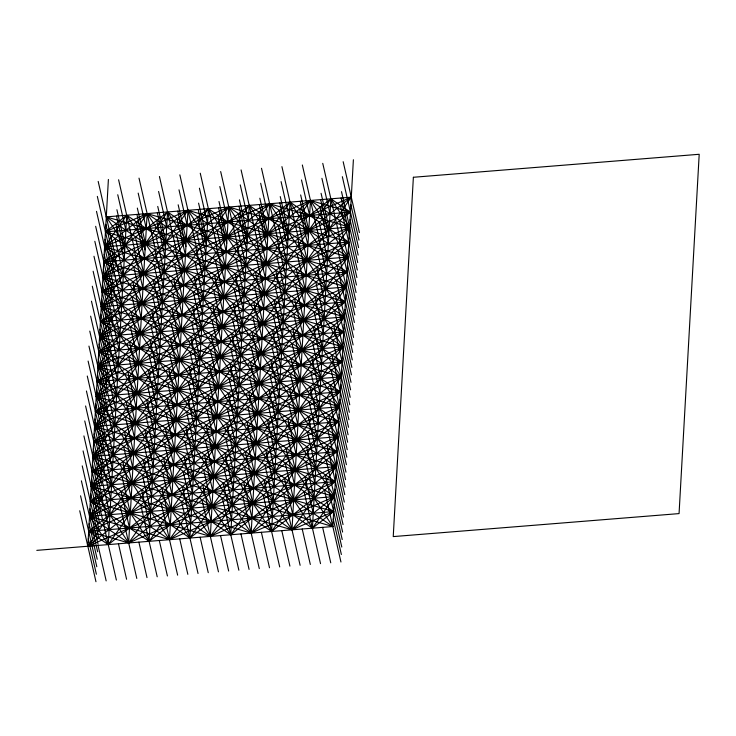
<?xml version="1.0" encoding="UTF-8"?>
<svg xmlns="http://www.w3.org/2000/svg" width="736" height="736" viewBox="0 0 736 736"><rect width="100%" height="100%" fill="white"/><g stroke="black" fill="none" stroke-linecap="round" stroke-linejoin="round"><path stroke-width="1.1" d="M108.394 179.455L87.842 546.25L337.861 436.715L187.965 210.312L104.622 246.827L291.999 529.828L333.666 511.566L98.753 351.624L290.039 202.106L348.772 242.089L93.711 441.453L230.754 534.75L337.024 451.683L102.102 291.741L208.38 208.674L345.414 301.972L90.353 501.336L149.086 541.319L340.382 391.8L105.46 231.849L126.721 215.243L342.056 361.854L108.256 544.603L88.679 531.272L343.74 331.918L167.55 211.959L103.785 261.795L338.707 421.746L189.916 538.034L92.037 471.39L347.098 272.035L249.21 205.39L100.427 321.678L335.349 481.629L271.584 531.466L95.395 411.507L350.456 212.152L330.878 198.821L97.069 381.561L312.414 528.181L333.666 511.566L93.711 441.453L343.74 331.918L103.785 261.795L228.795 207.028L348.772 242.089L98.753 351.624L338.707 421.746L88.679 531.272L128.671 542.966L337.024 451.683L97.069 381.561L347.098 272.035L147.136 213.596L105.46 231.849L345.414 301.972L95.395 411.507L335.349 481.629L210.33 536.397L90.353 501.336L340.382 391.8L100.427 321.678L350.456 212.152L310.463 200.459L102.102 291.741L342.056 361.854L92.037 471.39L291.999 529.828L334.512 496.598L147.136 213.596L104.622 246.827L339.544 406.769L251.169 533.112L91.2 486.367L290.039 202.106L346.26 287.003L169.501 539.681L89.516 516.304L310.463 200.459L349.609 227.12L128.671 542.966L89.516 516.304L344.577 316.949L269.624 203.743L102.948 276.764L271.584 531.466L337.861 436.715L102.948 276.764L147.136 213.596L342.902 346.886L210.33 536.397L92.874 456.421L269.624 203.743L349.609 227.12L94.548 426.475L169.501 539.681L336.186 466.661L167.55 211.959L101.264 306.71L251.169 533.112L334.512 496.598L99.59 336.656L187.965 210.312L347.935 257.057L149.086 541.319L92.874 456.421L347.935 257.057L310.463 200.459L97.906 366.592L210.33 536.397L337.861 436.715L97.906 366.592L208.38 208.674L339.544 406.769L169.501 539.681L91.2 486.367L346.26 287.003L228.795 207.028L101.264 306.71L336.186 466.661L291.999 529.828L96.232 396.538L228.795 207.028L341.219 376.832L230.754 534.75L99.59 336.656L269.624 203.743L347.935 257.057L97.906 366.592L332.828 526.544L353.39 159.749M332.828 526.544L92.874 456.421L342.902 346.886L102.948 276.764L187.965 210.312L344.577 316.949L94.548 426.475L334.512 496.598L312.414 528.181L106.297 216.881L351.293 197.174L96.232 396.538L336.186 466.661L251.169 533.112L94.548 426.475L249.21 205.39L342.902 346.886L87.842 546.25L330.878 198.821L349.609 227.12L99.59 336.656L339.544 406.769L89.516 516.304L108.256 544.603L126.721 215.243L332.828 526.544L36.8 550.353M126.721 215.243L104.622 246.827L344.577 316.949L189.916 538.034L96.232 396.538L346.26 287.003L106.297 216.881L341.219 376.832L128.671 542.966L147.136 213.596M149.086 541.319L167.55 211.959M169.501 539.681L187.965 210.312M189.916 538.034L208.38 208.674M210.33 536.397L228.795 207.028M230.754 534.75L249.21 205.39M251.169 533.112L269.624 203.743M271.584 531.466L290.039 202.106M291.999 529.828L310.463 200.459M312.414 528.181L330.878 198.821M108.256 544.603L351.293 197.174L101.264 306.71L341.219 376.832L91.2 486.367L128.671 542.966M105.46 231.849L350.456 212.152M104.622 246.827L349.609 227.12M103.785 261.795L348.772 242.089M102.948 276.764L347.935 257.057M102.102 291.741L347.098 272.035M101.264 306.71L346.26 287.003M100.427 321.678L345.414 301.972M99.59 336.656L344.577 316.949M98.753 351.624L343.74 331.918M97.906 366.592L342.902 346.886M97.069 381.561L342.056 361.854M96.232 396.538L341.219 376.832M95.395 411.507L340.382 391.8M94.548 426.475L339.544 406.769M93.711 441.453L338.707 421.746M92.874 456.421L337.861 436.715M92.037 471.39L337.024 451.683M91.2 486.367L336.186 466.661M90.353 501.336L335.349 481.629M89.516 516.304L334.512 496.598M88.679 531.272L333.666 511.566M343.169 161.708L359.416 232.64M350.87 204.663L358.993 240.129M342.332 176.686L358.57 247.609M350.032 219.632L358.156 255.098M341.495 191.654L357.733 262.586M341.081 197.993L349.204 233.459M349.195 234.6L357.319 270.066M340.648 206.623L356.896 277.555M348.358 249.578L356.472 285.044M339.811 221.6L356.058 292.523M347.512 264.546L355.635 300.012M322.754 163.355L339.002 234.287M338.974 236.569L355.221 307.501M346.674 279.514L354.798 314.98M321.917 178.324L330.032 213.79M338.137 251.537L354.375 322.469M345.837 294.492L353.961 329.949M321.071 193.292L329.194 228.758M337.29 266.506L353.538 337.438M320.666 199.64L328.79 235.106M345 309.46L353.124 344.926M320.234 208.27L328.357 243.736M336.453 281.483L352.7 352.406M344.163 324.429L352.277 359.895M319.396 223.238L327.52 258.704M335.616 296.452L351.863 367.384M343.316 339.406L351.44 374.863M302.34 164.993L318.578 235.925M318.559 238.206L326.683 273.672M334.779 311.42L351.026 382.352M342.479 354.375L350.603 389.841M301.493 179.97L309.617 215.436M317.722 253.184L325.836 288.641M333.942 326.398L350.18 397.32M341.642 369.343L349.766 404.809M300.656 194.939L308.78 230.405M316.876 268.152L324.999 303.618M333.095 341.366L349.342 412.298M300.251 201.278L308.375 236.744M340.805 384.312L348.928 419.778M299.819 209.907L307.942 245.373M316.038 283.121L324.162 318.587M332.258 356.334L348.505 427.266M339.958 399.289L348.082 434.755M298.982 224.885L307.105 260.342M315.201 298.098L323.325 333.555M331.421 371.312L347.668 442.235M339.121 414.258L347.245 449.724M281.925 166.64L298.163 237.572M298.144 239.853L306.268 275.319M314.364 313.067L322.488 348.533M330.584 386.28L346.831 457.203M338.284 429.226L346.408 464.692M281.078 181.608L289.202 217.074M297.298 254.822L305.422 290.288M313.527 328.035L321.641 363.501M329.746 401.249L345.984 472.181M337.447 444.204L345.57 479.66M280.241 196.576L288.365 232.042M296.461 269.79L304.584 305.256M312.68 343.004L320.804 378.47M328.9 416.217L345.147 487.149M279.836 202.924L287.96 238.39M336.61 459.172L344.733 494.638M279.404 211.554L287.528 247.02M295.624 284.768L303.747 320.234M311.843 357.981L319.967 393.447M328.063 431.195L344.31 502.118M335.763 474.14L343.887 509.606M278.567 226.522L286.69 261.988M294.786 299.736L302.91 335.202M311.006 372.95L319.13 408.416M327.226 446.163L343.473 517.095M261.501 168.277L277.748 239.209M334.926 489.109L343.05 524.575M277.73 241.491L285.844 276.957M293.949 314.704L302.064 350.17M310.169 387.918L318.292 423.384M326.388 461.132L342.626 532.064M260.664 183.255L268.787 218.721M334.089 504.086L342.212 539.552M276.883 256.468L285.007 291.925M293.103 329.682L301.226 365.139M309.322 402.896L317.446 438.352M325.551 476.109L341.789 547.032M259.826 198.223L267.95 233.689M333.252 519.055L341.375 554.521M276.046 271.437L284.17 306.903M292.266 344.65L300.389 380.116M308.485 417.864L316.609 453.33M259.422 204.562L267.545 240.028M324.705 491.078L340.952 562.01M258.989 213.192L267.113 248.658M275.209 286.405L283.332 321.871M291.428 359.619L299.552 395.085M307.648 432.832L315.772 468.298M258.152 228.169L266.276 263.626M274.372 301.383L282.495 336.84M290.591 374.596L298.715 410.053M306.811 447.801L314.934 483.267M241.086 169.924L257.333 240.856M322.626 527.362L330.749 562.828M257.306 243.138L265.429 278.604M273.525 316.351L281.649 351.817M289.754 389.565L297.868 425.031M305.974 462.778L314.088 498.244M240.249 184.892L248.372 220.358M256.468 258.106L264.592 293.572M272.688 331.32L280.812 366.786M288.908 404.533L297.031 439.999M305.127 477.747L313.251 513.213M239.412 199.861L247.535 235.327M255.631 273.074L263.755 308.54M271.851 346.288L279.974 381.754M288.07 419.502L296.194 454.968M239.007 206.209L247.13 241.675M304.29 492.715L320.537 563.647M238.574 214.838L246.698 250.304M254.794 288.052L262.918 323.518M271.014 361.266L279.137 396.732M287.233 434.479L295.357 469.945M237.737 229.807L245.852 265.273M253.957 303.02L262.071 338.486M270.176 376.234L278.3 411.7M286.396 449.448L294.52 484.914M220.671 171.562L236.918 242.494M302.211 529L310.325 564.466M236.891 244.775L245.014 280.241M253.11 317.989L261.234 353.455M269.33 391.202L277.454 426.668M285.55 464.416L293.673 499.882M219.834 186.539L227.958 222.005M236.054 259.753L244.177 295.21M252.273 332.966L260.397 368.423M268.493 406.18L276.616 441.637M284.712 479.394L292.836 514.85M218.997 201.508L227.12 236.974M235.216 274.721L243.34 310.187M251.436 347.935L259.56 383.401M267.656 421.148L275.779 456.614M218.592 207.846L226.706 243.312M283.875 494.362L300.122 565.294M218.16 216.476L226.274 251.942M234.379 289.69L242.503 325.156M250.599 362.903L258.722 398.369M266.818 436.117L274.942 471.583M217.313 231.454L225.437 266.91M233.533 304.667L241.656 340.124M249.762 377.881L257.876 413.338M265.981 451.085L274.096 486.551M200.256 173.208L216.504 244.14M281.787 530.647L289.91 566.113M216.476 246.422L224.6 281.888M232.696 319.636L240.819 355.102M248.915 392.849L257.039 428.315M265.135 466.063L273.258 501.529M199.419 188.177L207.543 223.643M215.639 261.39L223.762 296.856M231.858 334.604L239.982 370.07M248.078 407.818L256.202 443.284M264.298 481.031L272.421 516.497M198.582 203.145L206.706 238.611M214.802 276.359L222.925 311.825M231.021 349.572L239.145 385.038M247.241 422.786L255.364 458.252M198.168 209.493L206.292 244.959M263.46 496L279.708 566.932M197.736 218.123L205.859 253.589M213.964 291.336L222.079 326.802M230.184 364.55L238.298 400.016M246.404 437.764L254.527 473.23M196.898 233.091L205.022 268.557M213.118 306.305L221.242 341.771M229.338 379.518L237.461 414.984M245.557 452.732L253.681 488.198M179.842 174.846L196.089 245.778M261.372 532.284L269.496 567.75M196.061 248.06L204.185 283.526M212.281 321.273L220.404 356.739M228.5 394.487L236.624 429.953M244.72 467.7L252.844 503.166M179.004 189.824L187.128 225.29M195.224 263.037L203.348 298.494M211.444 336.251L219.567 371.708M227.663 409.464L235.787 444.921M243.883 482.678L252.006 518.135M178.167 204.792L186.282 240.258M194.387 278.006L202.51 313.472M210.606 351.219L218.73 386.685M226.826 424.433L234.95 459.899M177.753 211.131L185.877 246.597M243.046 497.646L259.293 568.578M177.321 219.76L185.444 255.226M193.54 292.974L201.664 328.44M209.769 366.188L217.884 401.654M225.989 439.401L234.103 474.867M176.484 234.738L184.607 270.195M192.703 307.952L200.827 343.408M208.923 381.165L217.046 416.622M225.142 454.37L233.266 489.836M159.427 176.493L175.674 247.425M240.957 533.931L249.081 569.397M175.646 249.706L183.77 285.172M191.866 322.92L199.99 358.386M208.086 396.134L216.209 431.6M224.305 469.347L232.429 504.813M158.59 191.461L166.713 226.927M174.809 264.675L182.933 300.141M191.029 337.888L199.152 373.354M207.248 411.102L215.372 446.568M223.468 484.316L231.592 519.782M157.743 206.43L165.867 241.896M173.972 279.643L182.086 315.109M190.192 352.857L198.306 388.323M206.411 426.07L214.535 461.536M157.338 212.778L165.462 248.244M222.631 499.284L238.869 570.216M156.906 221.407L165.03 256.873M173.126 294.621L181.249 330.087M189.345 367.834L197.469 403.3M205.565 441.048L213.688 476.514M156.069 236.376L164.192 271.842M172.288 309.589L180.412 345.055M188.508 382.803L196.632 418.269M204.728 456.016L212.851 491.482M139.012 178.13L155.259 249.062M220.542 535.569L228.666 571.035M155.232 251.344L163.355 286.81M171.451 324.558L179.575 360.024M187.671 397.771L195.794 433.237M203.89 470.985L212.014 506.451M138.175 193.108L146.289 228.574M154.394 266.322L162.518 301.778M170.614 339.535L178.738 374.992M186.834 412.749L194.957 448.206M203.053 485.962L211.177 521.419M137.328 208.076L145.452 243.542M153.548 281.29L161.672 316.756M169.768 354.504L177.891 389.97M185.996 427.717L194.111 463.183M136.924 214.415L145.047 249.881M202.216 500.931L218.454 571.863M136.491 223.045L144.615 258.511M152.711 296.258L160.834 331.724M168.93 369.472L177.054 404.938M185.15 442.686L193.274 478.152M135.654 238.022L143.778 273.479M151.874 311.236L159.997 346.693M168.093 384.45L176.217 419.906M184.313 457.654L192.436 493.12M118.597 179.777L134.835 250.709M200.128 537.216L208.251 572.682M134.817 252.991L142.94 288.457M151.036 326.204L159.16 361.67M167.256 399.418L175.38 434.884M183.476 472.632L191.599 508.098M117.751 194.746L125.874 230.212M133.98 267.959L142.094 303.425M150.199 341.173L158.314 376.639M166.419 414.386L174.542 449.852M182.638 487.6L190.762 523.066M116.914 209.714L125.037 245.18M133.133 282.928L141.257 318.394M149.353 356.141L157.476 391.607M165.572 429.355L173.696 464.821M116.509 216.062L124.632 251.528M181.792 502.568L198.039 573.5M116.076 224.692L124.2 260.158M132.296 297.905L140.42 333.371M148.516 371.119L156.639 406.585M164.735 444.332L172.859 479.798M115.239 239.66L123.363 275.126M131.459 312.874L139.582 348.34M147.678 386.087L155.802 421.553M163.898 459.301L172.022 494.767M98.182 181.415L114.42 252.347M179.713 538.853L187.836 574.319M114.402 254.628L122.516 290.094M130.622 327.842L138.745 363.308M146.841 401.056L154.965 436.522M105.883 224.37L114.006 259.836M163.061 474.269L171.184 509.735M97.336 196.392L113.583 267.315M113.556 269.606L121.679 305.063M129.775 342.82L137.899 378.276M146.004 416.033L154.118 451.49M105.046 239.338L113.16 274.804M162.224 489.247L170.338 524.704M96.499 211.361L112.746 282.293M112.718 284.574L120.842 320.04M128.938 357.788L137.062 393.254M145.158 431.002L153.281 466.468M104.199 254.306L112.323 289.772M161.377 504.215L177.624 575.147M95.662 226.329L111.909 297.261M111.881 299.543L120.005 335.009M128.101 372.756L136.224 408.222M144.32 445.97L152.444 481.436M103.362 269.284L111.486 304.75M94.824 241.307L111.062 312.23M111.044 314.52L119.168 349.977M127.264 387.734L135.387 423.191M143.483 460.938L151.607 496.404M102.525 284.252L110.648 319.718M159.298 540.5L167.422 575.966M93.978 256.275L110.225 327.207M110.207 329.489L118.321 364.955M126.426 402.702L134.541 438.168M142.646 475.916L150.77 511.382M101.688 299.221L109.811 334.687M93.141 271.244L109.388 342.176M109.36 344.457L117.484 379.923M125.58 417.671L133.704 453.137M141.8 490.884L149.923 526.35M100.85 314.198L108.965 349.655M92.304 286.212L108.551 357.144M108.523 359.426L116.647 394.892M124.743 432.639L132.866 468.105M140.962 505.853L157.21 576.785M100.004 329.167L108.128 364.633M91.466 301.19L107.714 372.112M107.686 374.403L115.81 409.869M123.906 447.617L132.029 483.083M99.167 344.135L107.29 379.601M90.629 316.158L106.867 387.09M106.849 389.372L114.972 424.838M123.068 462.585L131.192 498.051M98.33 359.113L106.453 394.57M138.883 542.138L146.998 577.604M89.783 331.126L106.03 402.058M106.012 404.34L114.126 439.806M122.231 477.554L130.346 513.02M97.492 374.081L105.616 409.547M88.946 346.104L105.193 417.027M105.165 419.318L113.289 454.774M121.385 492.531L129.508 527.988M96.655 389.05L104.77 424.516M88.108 361.072L104.356 432.004M104.328 434.286L112.452 469.752M120.548 507.5L136.795 578.432M95.809 404.018L103.932 439.484M87.271 376.041L103.518 446.973M103.491 449.254L111.614 484.72M94.972 418.996L103.095 454.462M86.434 391.009L102.672 461.941M102.654 464.223L110.777 499.689M94.134 433.964L102.258 469.43M118.459 543.784L126.583 579.25M85.588 405.987L101.835 476.91M101.807 479.2L109.931 514.666M93.297 448.932L101.421 484.398M84.75 420.955L100.998 491.887M100.97 494.169L109.094 529.635M92.451 463.91L100.574 499.367M83.913 435.924L100.16 506.856M100.133 509.137L116.38 580.069M91.614 478.878L99.737 514.344M83.076 450.901L99.323 521.824M90.776 493.847L98.9 529.313M82.239 465.87L98.477 536.802M89.939 508.815L98.063 544.281M98.044 545.422L106.168 580.888M81.392 480.838L97.64 551.77M89.102 523.793L97.216 559.259M80.555 495.816L96.802 566.738M88.256 538.761L96.379 574.227M79.718 510.784L95.965 581.716M413.374 177.275L393.236 536.59L679.061 513.599L699.2 154.284L413.374 177.275"/></g></svg>
